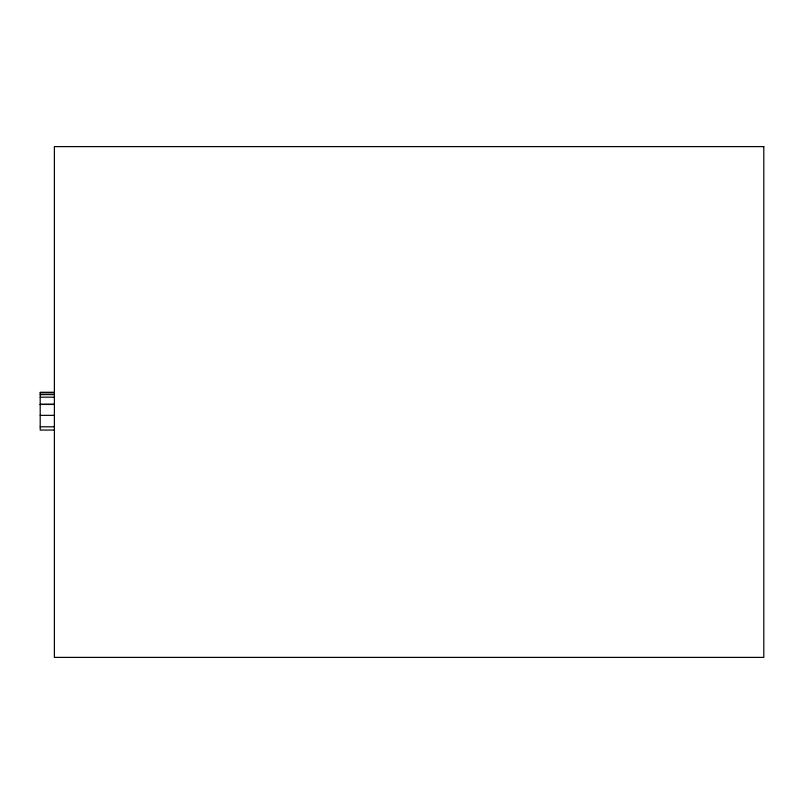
<?xml version="1.0" encoding="UTF-8"?>
<svg xmlns="http://www.w3.org/2000/svg" width="804" height="804" viewBox="0 0 804 804"><rect width="100%" height="100%" fill="white"/><g stroke="black" fill="none" stroke-linecap="round" stroke-linejoin="round"><path stroke-width="1.21" d="M54.391 392.272L40.2 392.272L40.2 430.06L54.391 430.06M40.2 392.854L54.391 392.865M40.2 394.603L54.391 394.603M40.2 397.186L54.391 397.186M40.2 404.261L54.391 404.261M40.2 404.452L54.391 404.452M40.2 415.356L54.391 415.356M40.2 426.803L54.391 426.803M763.8 146.609L54.391 146.609L54.391 657.391L763.8 657.391L763.8 146.609"/></g></svg>
